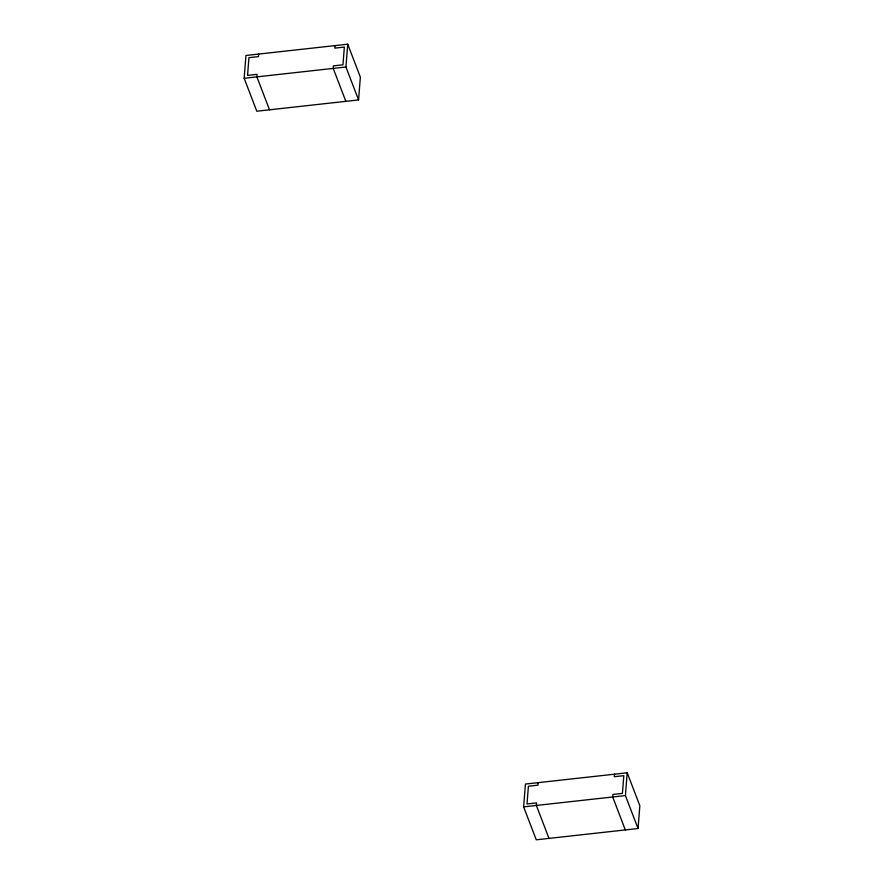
<?xml version="1.0" encoding="UTF-8"?>
<svg xmlns="http://www.w3.org/2000/svg" width="884" height="884" viewBox="0 0 884 884"><rect width="100%" height="100%" fill="white"/><g stroke="black" fill="none" stroke-linecap="round" stroke-linejoin="round"><path stroke-width="1.33" d="M244.161 78.278L245.951 55.482L347.732 44.2L360.363 77.14L358.572 99.936L256.802 111.218L244.161 78.278L345.931 66.996L358.572 99.936M258.68 54.068L258.482 56.609L248.934 57.659L247.542 75.394L257.078 74.333L256.879 76.864L269.521 109.815M335.003 45.614L334.804 48.145L344.351 47.084L342.959 64.819L333.412 65.869L333.213 68.411L345.854 101.351M345.931 66.996L347.732 44.2M523.637 806.86L525.428 784.064L627.198 772.782L639.839 805.722L638.049 828.518L536.268 839.8L523.637 806.86L625.408 795.578L638.049 828.518M538.146 782.649L537.947 785.18L528.411 786.241L527.008 803.965L536.555 802.915L536.356 805.446L548.997 838.386M614.479 774.185L614.281 776.727L623.817 775.666L622.424 793.39L612.888 794.451L612.689 796.981L625.319 829.932M625.408 795.578L627.198 772.782"/></g></svg>
